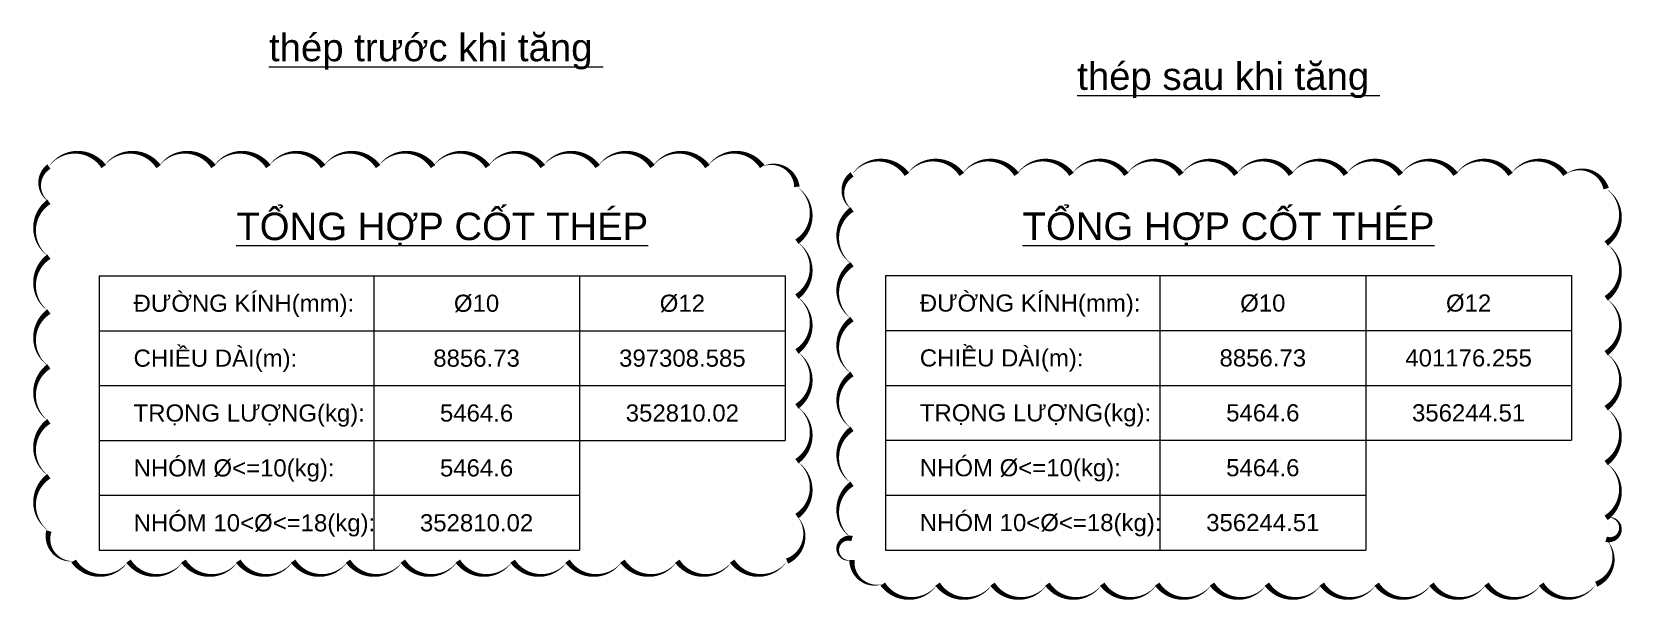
# Model space of a CAD drawing. Header units: millimetres. Extents: x -415354 to 883813, y -531490 to 486716.
# Drawn here: x 860615 to 883813, y -71719 to -63420 of the extents above; entities that cross this region are included whole.
import ezdxf
from ezdxf.enums import TextEntityAlignment as Align

# ---------------------------------------------------------------- set-up
doc = ezdxf.new("R2010")
doc.units = ezdxf.units.MM
doc.header["$MEASUREMENT"] = 0
doc.layers.add('NDC_FRAME', color=7, linetype='Continuous', lineweight=20)
doc.layers.add('NDC_S_VN TEXT', color=7, linetype='Continuous', lineweight=20)
doc.styles.add('NDC_ARIAL', font='arial.ttf', dxfattribs={"width": 0.85})

msp = doc.modelspace()

# ---------------------------------------------------------------- linework, layer by layer
for points in [[(860863.5, -65384, 0, 80, -0.5205671), (861663.5, -65384, 0, 80, -0.5205671), (862463.5, -65384, 0, 80, -0.5205671), (863263.5, -65384, 0, 80, -0.5205671), (864063.5, -65384, 0, 80, -0.5205671), (864863.5, -65384, 0, 80, -0.5205671), (865663.5, -65384, 0, 80, -0.5205671), (866463.5, -65384, 0, 80, -0.5205671), (867263.5, -65384, 0, 80, -0.5205671), (868063.5, -65384, 0, 80, -0.5205671), (868863.5, -65384, 0, 80, -0.5205671), (869663.5, -65384, 0, 80, -0.5205671), (870463.5, -65384, 0, 80, -0.5205671), (871263.5, -65384, 0, 80, -0.5205671), (871768, -65679.5, 0, 80, -0.5205671), (871768, -66479.5, 0, 80, -0.5205671), (871768, -67279.5, 0, 80, -0.5205671), (871768, -68079.5, 0, 80, -0.5205671), (871768, -68879.5, 0, 80, -0.5205671), (871768, -69679.5, 0, 80, -0.5205671), (871768, -70479.5, 0, 80, -0.5205671), (871624.5, -71136, 0, 80, -0.5205671), (870824.5, -71136, 0, 80, -0.5205671), (870024.5, -71136, 0, 80, -0.5205671), (869224.5, -71136, 0, 80, -0.5205671), (868424.5, -71136, 0, 80, -0.5205671), (867624.5, -71136, 0, 80, -0.5205671), (866824.5, -71136, 0, 80, -0.5205671), (866024.5, -71136, 0, 80, -0.5205671), (865224.5, -71136, 0, 80, -0.5205671), (864424.5, -71136, 0, 80, -0.5205671), (863624.5, -71136, 0, 80, -0.5205671), (862824.5, -71136, 0, 80, -0.5205671), (862024.5, -71136, 0, 80, -0.5205671), (861224.5, -71136, 0, 80, -0.5205671), (860863.5, -70697, 0, 80, -0.5205671), (860863.5, -69897, 0, 80, -0.5205671), (860863.5, -69097, 0, 80, -0.5205671), (860863.5, -68297, 0, 80, -0.5205671), (860863.5, -67497, 0, 80, -0.5205671), (860863.5, -66697, 0, 80, -0.5205671), (860863.5, -65897, 0, 80, -0.5205671)], [(872571.5, -65498.5, 0, 80, -0.5205671), (873371.5, -65498.5, 0, 80, -0.5205671), (874171.5, -65498.5, 0, 80, -0.5205671), (874971.5, -65498.5, 0, 80, -0.5205671), (875771.5, -65498.5, 0, 80, -0.5205671), (876571.5, -65498.5, 0, 80, -0.5205671), (877371.5, -65498.5, 0, 80, -0.5205671), (878171.5, -65498.5, 0, 80, -0.5205671), (878971.5, -65498.5, 0, 80, -0.5205671), (879771.5, -65498.5, 0, 80, -0.5205671), (880571.5, -65498.5, 0, 80, -0.5205671), (881371.5, -65498.5, 0, 80, -0.5205671), (882171.5, -65498.5, 0, 80, -0.5205671), (882971.5, -65498.5, 0, 80, -0.5205671), (883565, -65705, 0, 80, -0.5205671), (883565, -66505, 0, 80, -0.5205671), (883565, -67305, 0, 80, -0.5205671), (883565, -68105, 0, 80, -0.5205671), (883565, -68905, 0, 80, -0.5205671), (883565, -69705, 0, 80, -0.5205671), (883565, -70505, 0, 80, -1.3369298), (883565, -70816.5, 0, 80, -0.5205671), (883419.5, -71471, 0, 80, -0.5205671), (882619.5, -71471, 0, 80, -0.5205671), (881819.5, -71471, 0, 80, -0.5205671), (881019.5, -71471, 0, 80, -0.5205671), (880219.5, -71471, 0, 80, -0.5205671), (879419.5, -71471, 0, 80, -0.5205671), (878619.5, -71471, 0, 80, -0.5205671), (877819.5, -71471, 0, 80, -0.5205671), (877019.5, -71471, 0, 80, -0.5205671), (876219.5, -71471, 0, 80, -0.5205671), (875419.5, -71471, 0, 80, -0.5205671), (874619.5, -71471, 0, 80, -0.5205671), (873819.5, -71471, 0, 80, -0.5205671), (873019.5, -71471, 0, 80, -0.5205671), (872571.5, -71119, 0, 80, -1.3369298), (872571.5, -70807.5, 0, 80, -0.5205671), (872571.5, -70007.5, 0, 80, -0.5205671), (872571.5, -69207.5, 0, 80, -0.5205671), (872571.5, -68407.5, 0, 80, -0.5205671), (872571.5, -67607.5, 0, 80, -0.5205671), (872571.5, -66807.5, 0, 80, -0.5205671), (872571.5, -66007.5, 0, 80, -0.5205671)]]:
    msp.add_lwpolyline(points, format="xyseb", close=True)
at = {"layer": 'NDC_FRAME'}
for p, q in [((861598.5, -66976.5), (861598.5, -70976.5)), ((861598.5, -66976.5), (871598.5, -66976.5)), ((865598.5, -66976.5), (865598.5, -70976.5)), ((868598.5, -66976.5), (868598.5, -70976.5)), ((868598.5, -66976.5), (868598.5, -69376.5)), ((871598.5, -66976.5), (871598.5, -69376.5)), ((873060, -66973.5), (873060, -70973.5)), ((873060, -66973.5), (883060, -66973.5)), ((877060, -66973.5), (877060, -70973.5)), ((880060, -66973.5), (880060, -70973.5)), ((880060, -66973.5), (880060, -69373.5)), ((883060, -66973.5), (883060, -69373.5)), ((861598.5, -67776.5), (871598.5, -67776.5)), ((873060, -67773.5), (883060, -67773.5)), ((861598.5, -68576.5), (871598.5, -68576.5)), ((873060, -68573.5), (883060, -68573.5)), ((861598.5, -69376.5), (871598.5, -69376.5)), ((873060, -69373.5), (883060, -69373.5)), ((861598.5, -70176.5), (868598.5, -70176.5)), ((873060, -70173.5), (880060, -70173.5)), ((861598.5, -70976.5), (868598.5, -70976.5)), ((873060, -70973.5), (880060, -70973.5))]:
    msp.add_line(p, q, dxfattribs=at)

# ---------------------------------------------------------------- texts
at = {"layer": 'NDC_S_VN TEXT', "style": 'NDC_ARIAL'}
for s, height, p in [('%%Uthép trước khi tăng ', 400, (866508, -63969)), ('%%Uthép sau khi tăng ', 400, (878060, -64386.5)), ('%%uTỔNG HỢP CỐT THÉP', 400, (866598.5, -66576.5)), ('%%uTỔNG HỢP CỐT THÉP', 400, (878060, -66573.5)), ('%%c10', 250, (867098.5, -67576.5)), ('%%c12', 250, (870098.5, -67576.5)), ('%%c10', 250, (878560, -67573.5)), ('%%c12', 250, (881560, -67573.5)), ('8856.73', 250, (867098.5, -68376.5)), ('397308.585', 250, (870098.5, -68376.5)), ('8856.73', 250, (878560, -68373.5)), ('401176.255', 250, (881560, -68373.5)), ('5464.6', 250, (867098.5, -69176.5)), ('352810.02', 250, (870098.5, -69176.5)), ('5464.6', 250, (878560, -69173.5)), ('356244.51', 250, (881560, -69173.5)), ('5464.6', 250, (867098.5, -69976.5)), ('5464.6', 250, (878560, -69973.5)), ('352810.02', 250, (867098.5, -70776.5)), ('356244.51', 250, (878560, -70773.5))]:
    msp.add_text(s, height=height, dxfattribs=at).set_placement(p, align=Align.BOTTOM_CENTER)
for s, p in [('ĐƯỜNG KÍNH(mm):', (862098.5, -67501.5)), ('ĐƯỜNG KÍNH(mm):', (873560, -67498.5)), ('CHIỀU DÀI(m):', (862098.5, -68301.5)), ('CHIỀU DÀI(m):', (873560, -68298.5)), ('TRỌNG LƯỢNG(kg):', (862098.5, -69101.5)), ('TRỌNG LƯỢNG(kg):', (873560, -69098.5)), ('NHÓM %%c<=10(kg):', (862098.5, -69901.5)), ('NHÓM %%c<=10(kg):', (873560, -69898.5)), ('NHÓM 10<%%c<=18(kg):', (862098.5, -70701.5)), ('NHÓM 10<%%c<=18(kg):', (873560, -70698.5))]:
    msp.add_text(s, height=250, dxfattribs=at).set_placement(p)

doc.saveas('drawing.dxf')
